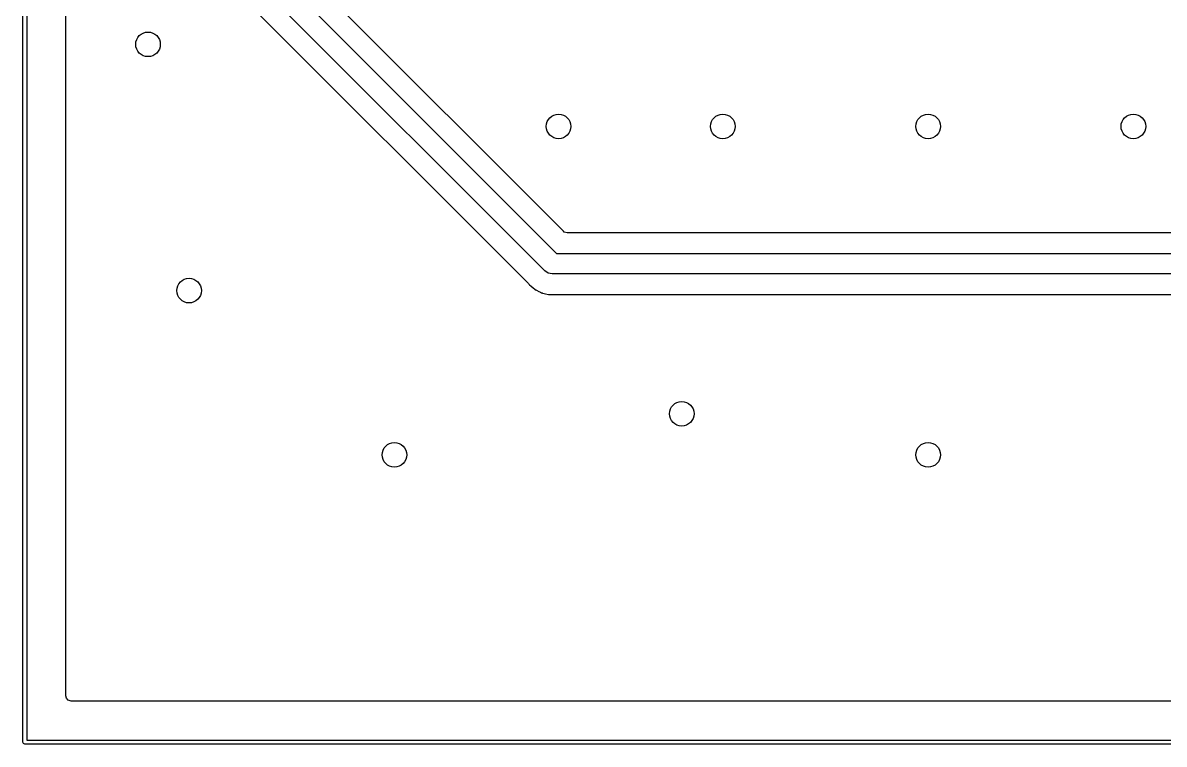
# Model space of a CAD drawing. Extents: x 1.18 to 9.06, y -3.74 to -1.97.
# Drawn here: x 1.809 to 2.904, y -3.742 to -3.05 of the extents above; entities that cross this region are included whole.
import ezdxf

# ---------------------------------------------------------------- set-up
doc = ezdxf.new("R2010")
doc.units = 0
doc.header["$MEASUREMENT"] = 0
doc.layers.add('BLACK', color=7, linetype='CONTINUOUS')

msp = doc.modelspace()

# ---------------------------------------------------------------- linework, layer by layer
at = {"layer": 'BLACK', "linetype": 'CONTINUOUS'}
for p, q in [((1.8091, -3.7402), (1.8091, -2.9528)), ((1.813, -2.9528), (1.813, -3.7382)), ((2.3274, -3.2502), (2.0585, -2.9813)), ((1.8504, -3.3642), (1.8504, -2.9913)), ((2.0374, -2.988), (2.3207, -3.2714)), ((2.3097, -3.2882), (2.0206, -2.9991)), ((2.007, -3.0133), (2.294, -3.3003)), ((2.3283, -3.2509), (2.3274, -3.2502)), ((2.3309, -3.2517), (2.3283, -3.2509)), ((3.1007, -3.2517), (2.3309, -3.2517)), ((2.3207, -3.2714), (3.122, -3.2714)), ((2.3129, -3.2903), (2.3097, -3.2882)), ((2.3166, -3.291), (2.3129, -3.2903)), ((3.1224, -3.291), (2.3166, -3.291)), ((2.294, -3.3003), (2.2944, -3.3009)), ((2.2944, -3.3009), (2.295, -3.3016)), ((2.295, -3.3016), (2.2966, -3.3029)), ((2.2966, -3.3029), (2.2967, -3.3031)), ((2.2967, -3.3031), (2.297, -3.3033)), ((2.297, -3.3033), (2.297, -3.3033)), ((2.297, -3.3033), (2.297, -3.3033)), ((2.297, -3.3033), (2.298, -3.3041)), ((2.298, -3.3041), (2.3003, -3.3061)), ((2.3003, -3.3061), (2.3003, -3.3061)), ((2.3003, -3.3061), (2.3003, -3.3061)), ((2.3003, -3.3061), (2.3005, -3.3062)), ((2.3005, -3.3062), (2.3005, -3.3062)), ((2.3005, -3.3062), (2.3008, -3.3064)), ((2.3008, -3.3064), (2.3008, -3.3064)), ((2.3008, -3.3064), (2.301, -3.3065)), ((2.301, -3.3065), (2.301, -3.3065)), ((2.301, -3.3065), (2.3015, -3.3067)), ((2.3015, -3.3067), (2.3038, -3.3078)), ((2.3038, -3.3078), (2.3055, -3.3087)), ((2.3055, -3.3087), (2.3065, -3.3092)), ((2.3065, -3.3092), (2.3065, -3.3092)), ((2.3065, -3.3092), (2.3067, -3.3093)), ((2.3067, -3.3093), (2.3067, -3.3093)), ((2.3067, -3.3093), (2.307, -3.3094)), ((2.307, -3.3094), (2.307, -3.3093)), ((2.307, -3.3093), (2.3073, -3.3094)), ((2.3073, -3.3094), (2.3073, -3.3094)), ((2.3073, -3.3094), (2.3073, -3.3094)), ((2.3073, -3.3094), (2.3091, -3.3098)), ((2.3091, -3.3098), (2.3102, -3.3101)), ((2.3102, -3.3101), (2.3132, -3.3107)), ((2.3132, -3.3107), (2.3135, -3.3108)), ((2.3135, -3.3108), (2.3135, -3.3108)), ((2.3135, -3.3108), (2.3138, -3.3108)), ((2.3138, -3.3108), (2.3138, -3.3108)), ((2.3138, -3.3108), (2.314, -3.3108)), ((2.314, -3.3108), (2.3171, -3.3107)), ((2.314, -3.3108), (2.314, -3.3108)), ((2.314, -3.3108), (2.314, -3.3108)), ((2.3171, -3.3107), (3.1081, -3.3107)), ((1.8504, -3.6959), (1.8504, -3.3642)), ((1.8508, -3.6979), (1.8504, -3.6959)), ((1.8526, -3.7), (1.8508, -3.6979)), ((1.8553, -3.7008), (1.8526, -3.7)), ((8.0266, -3.7008), (1.8553, -3.7008)), ((1.8096, -3.7415), (1.8091, -3.7402)), ((1.811, -3.7421), (1.8096, -3.7415)), ((8.0709, -3.7421), (1.811, -3.7421)), ((1.813, -3.7382), (8.0689, -3.7382))]:
    msp.add_line(p, q, dxfattribs=at)
at = {"layer": 'BLACK'}
for centre in [(1.9291, -3.0709), (2.3228, -3.1496), (2.4803, -3.1496), (2.6772, -3.1496), (2.874, -3.1496), (1.9685, -3.3071), (2.4409, -3.4252), (2.1654, -3.4646), (2.6772, -3.4646)]:
    msp.add_circle(centre, 0.0118, dxfattribs=at)

doc.saveas('drawing.dxf')
